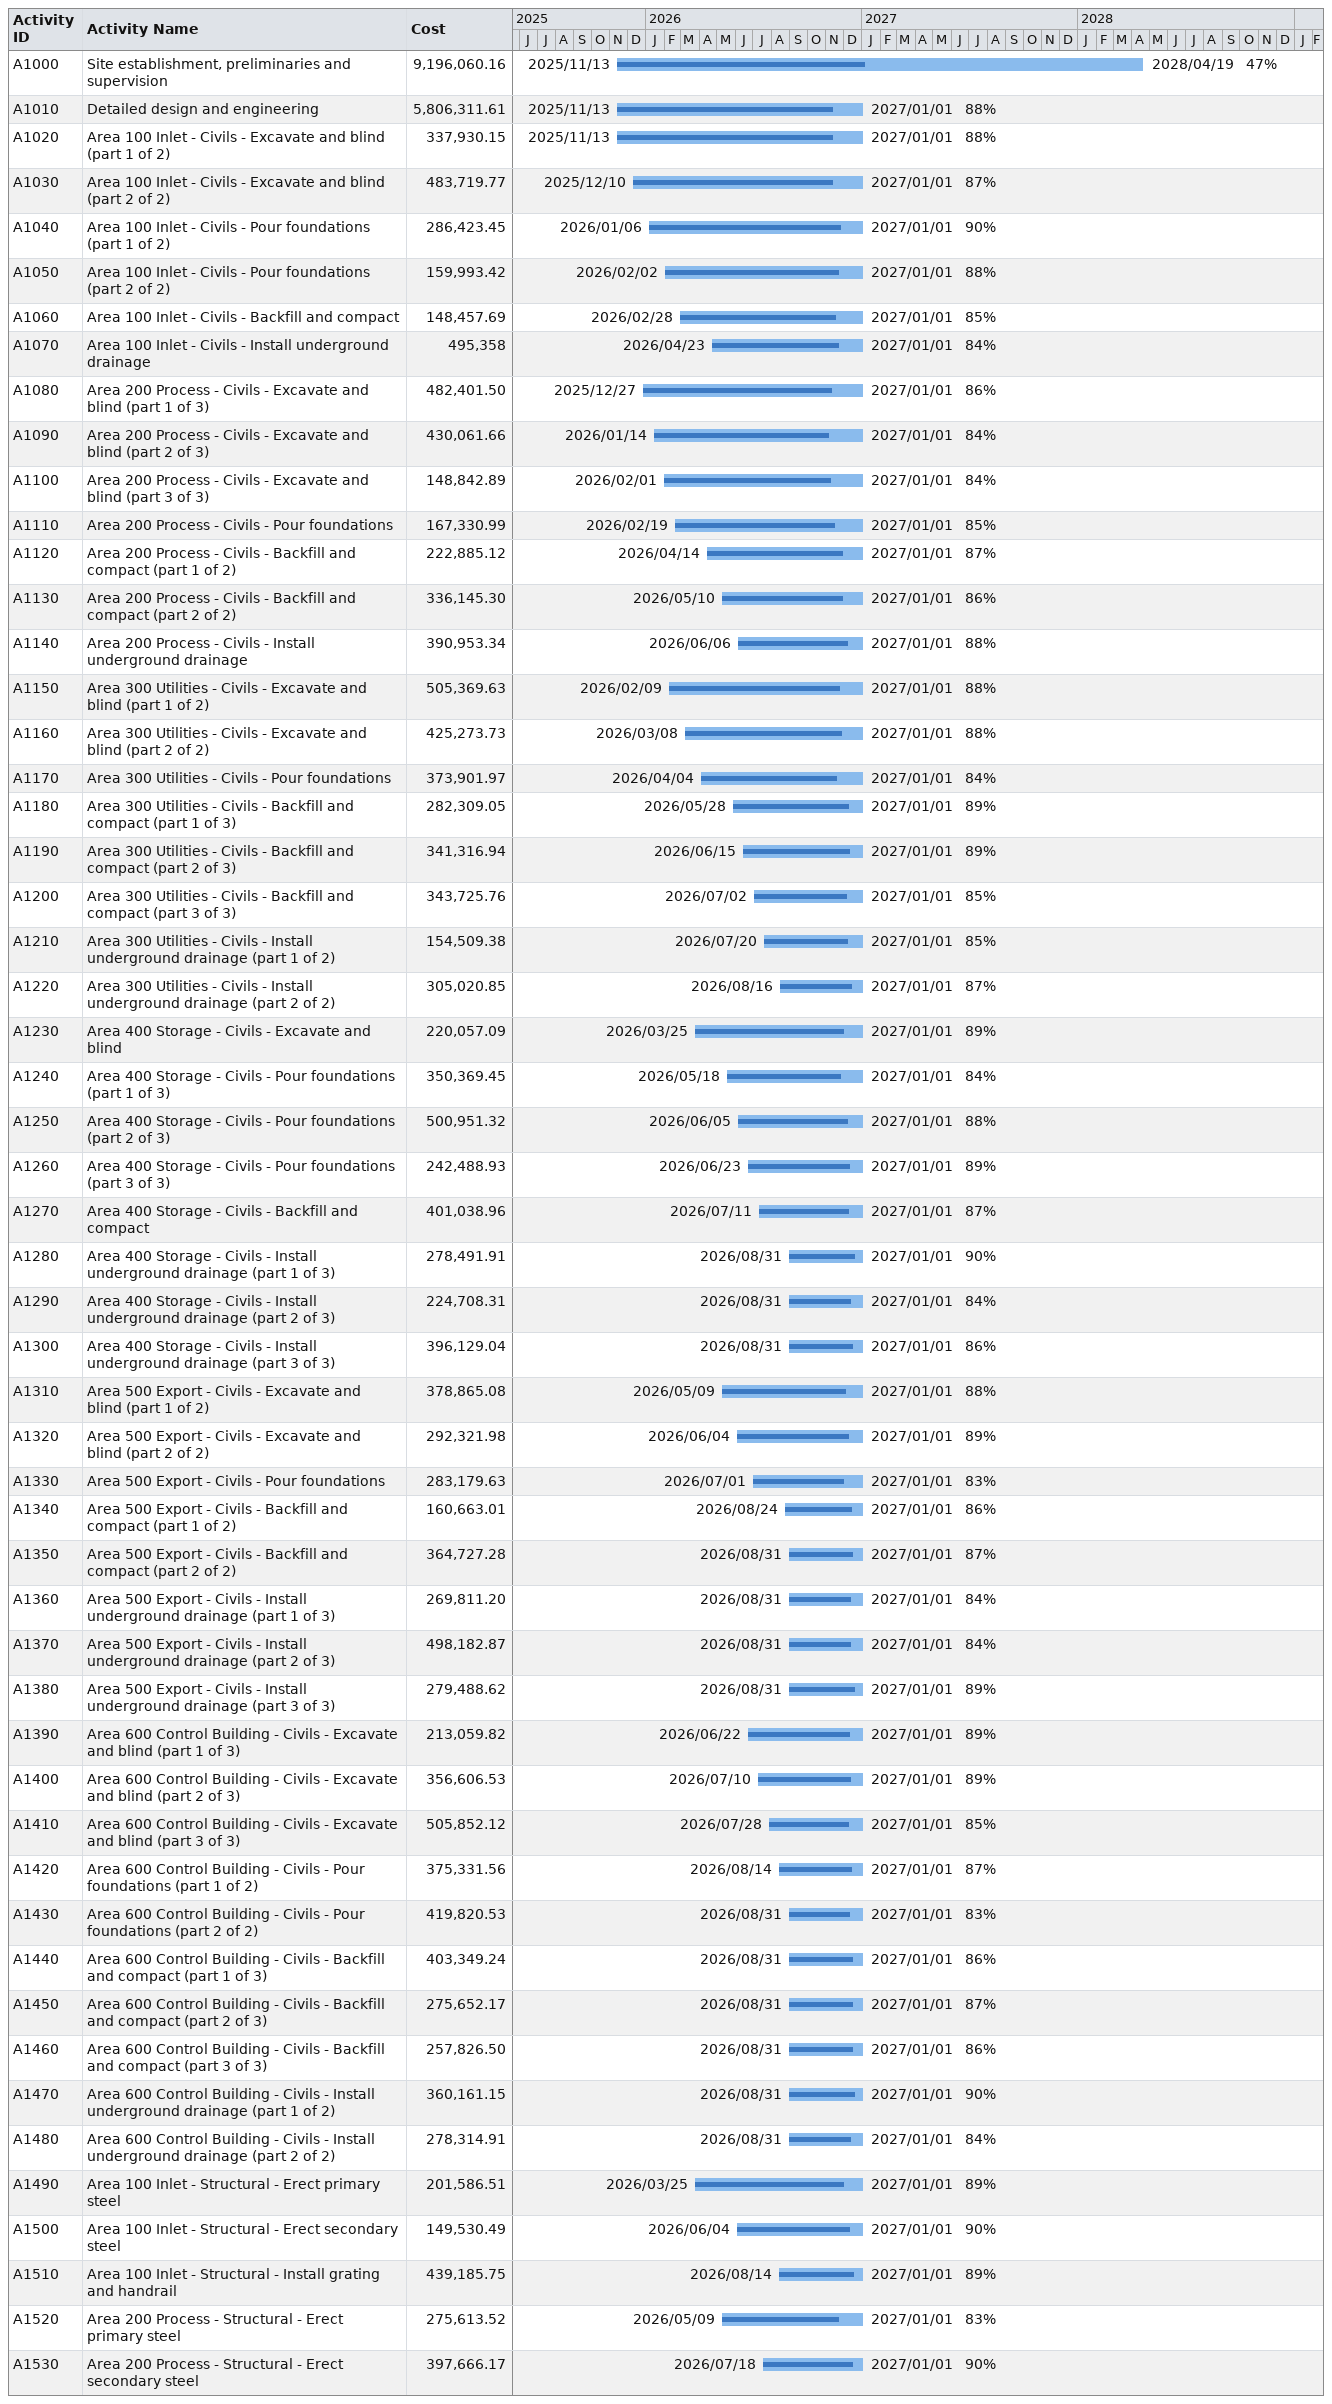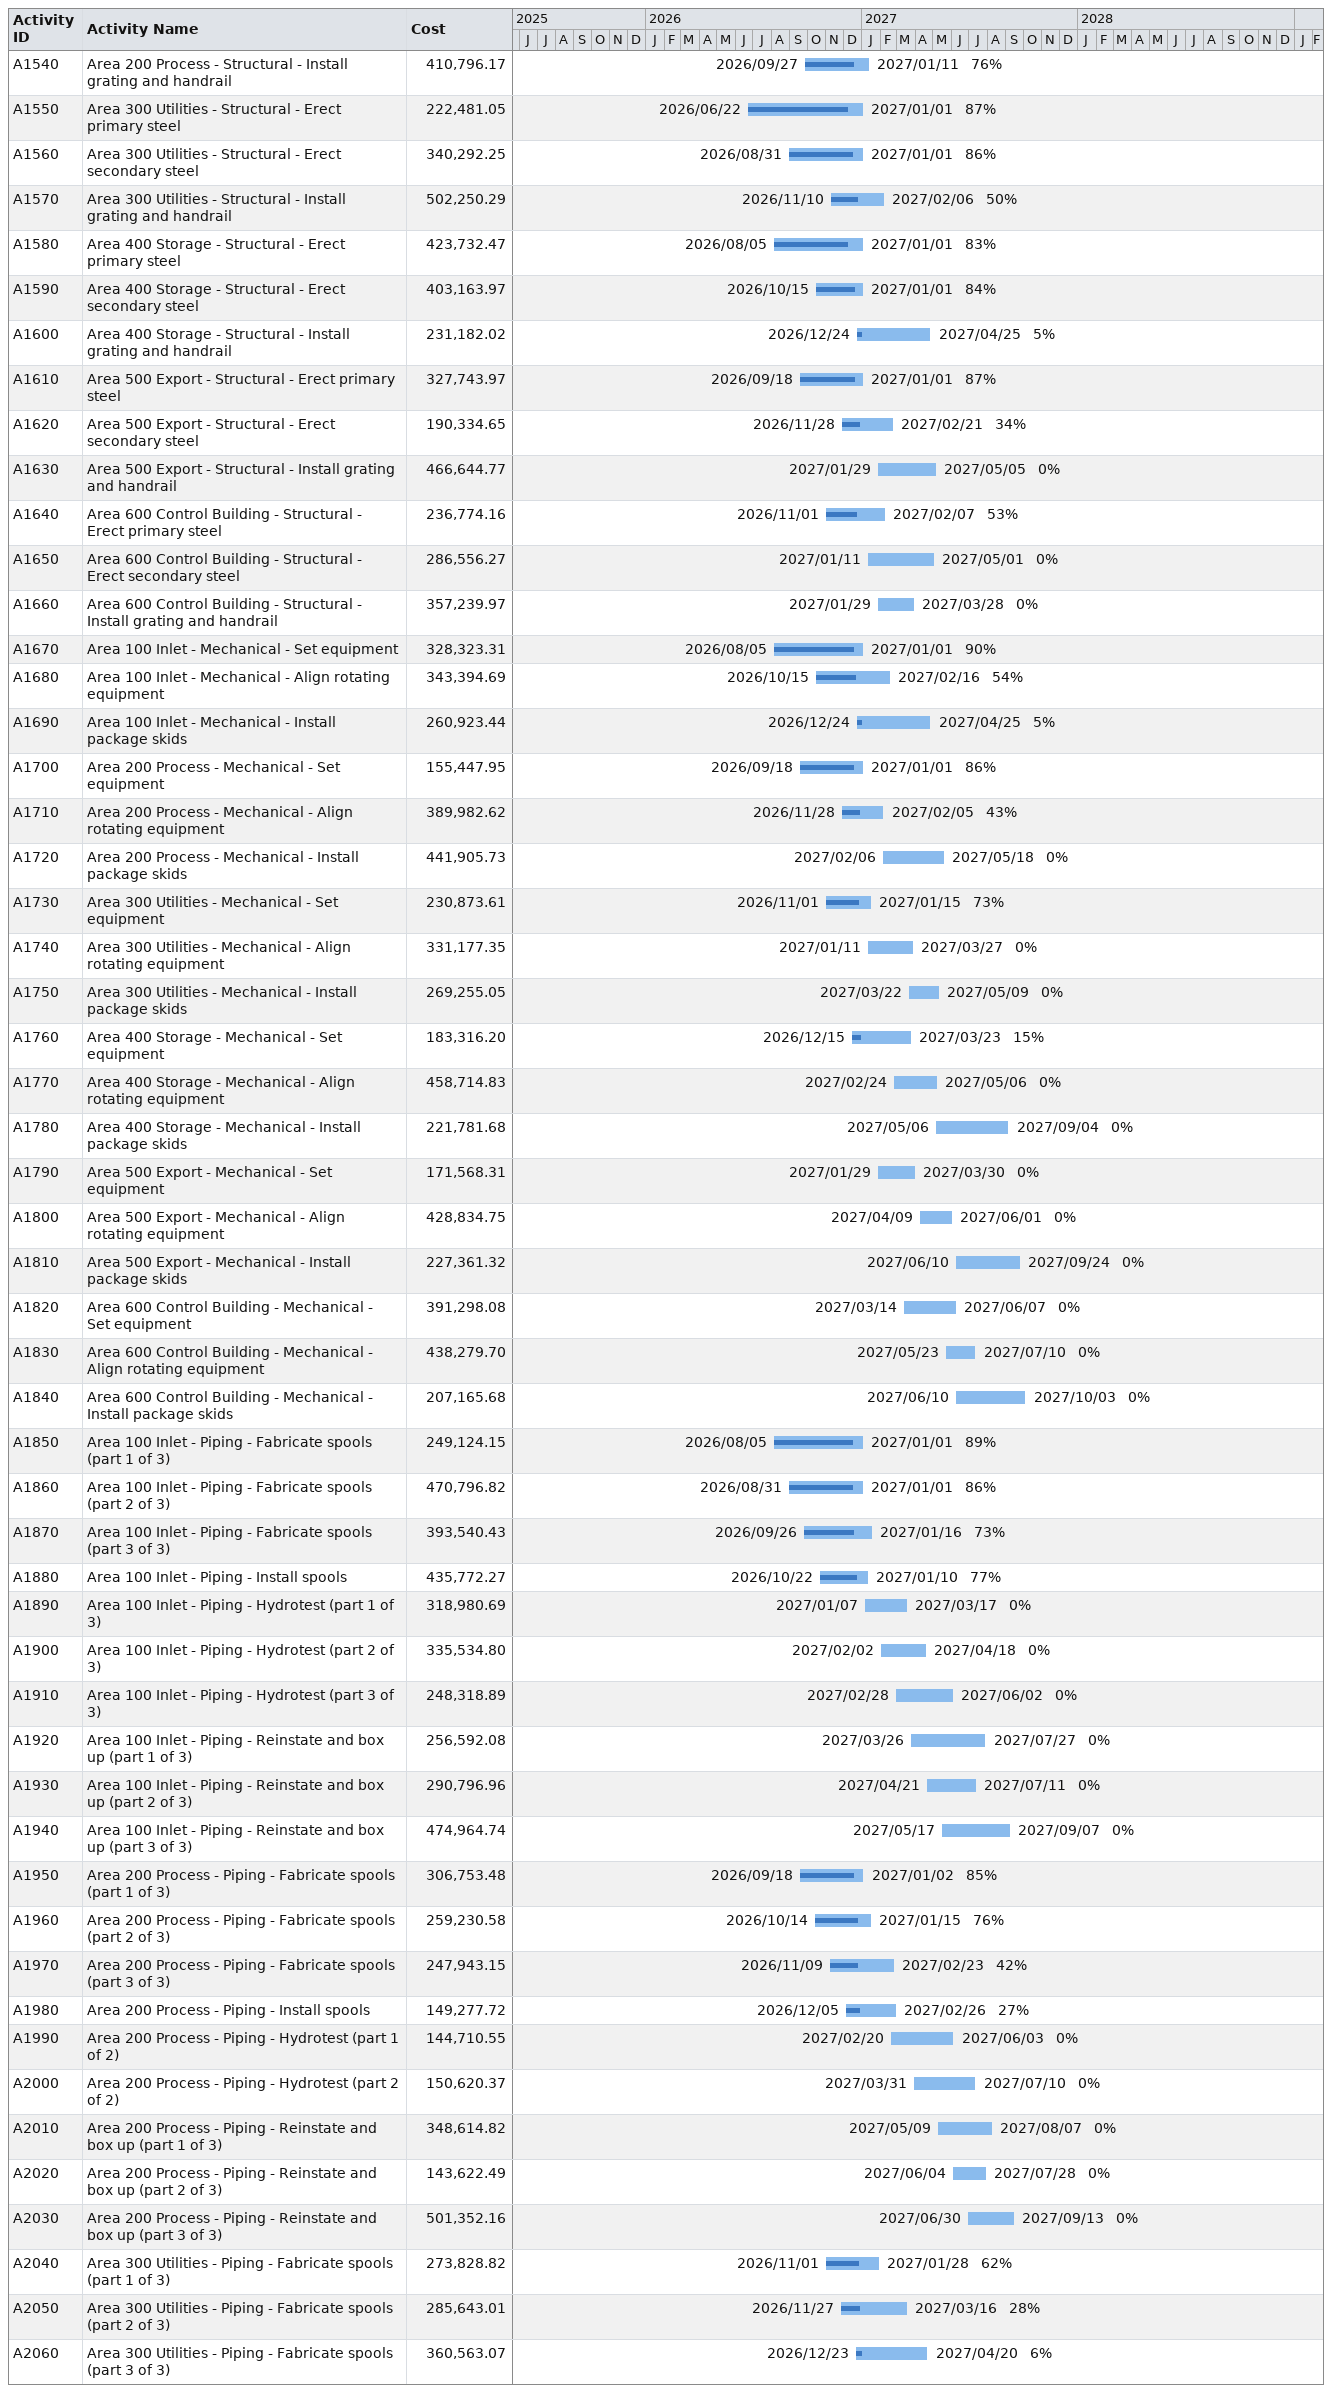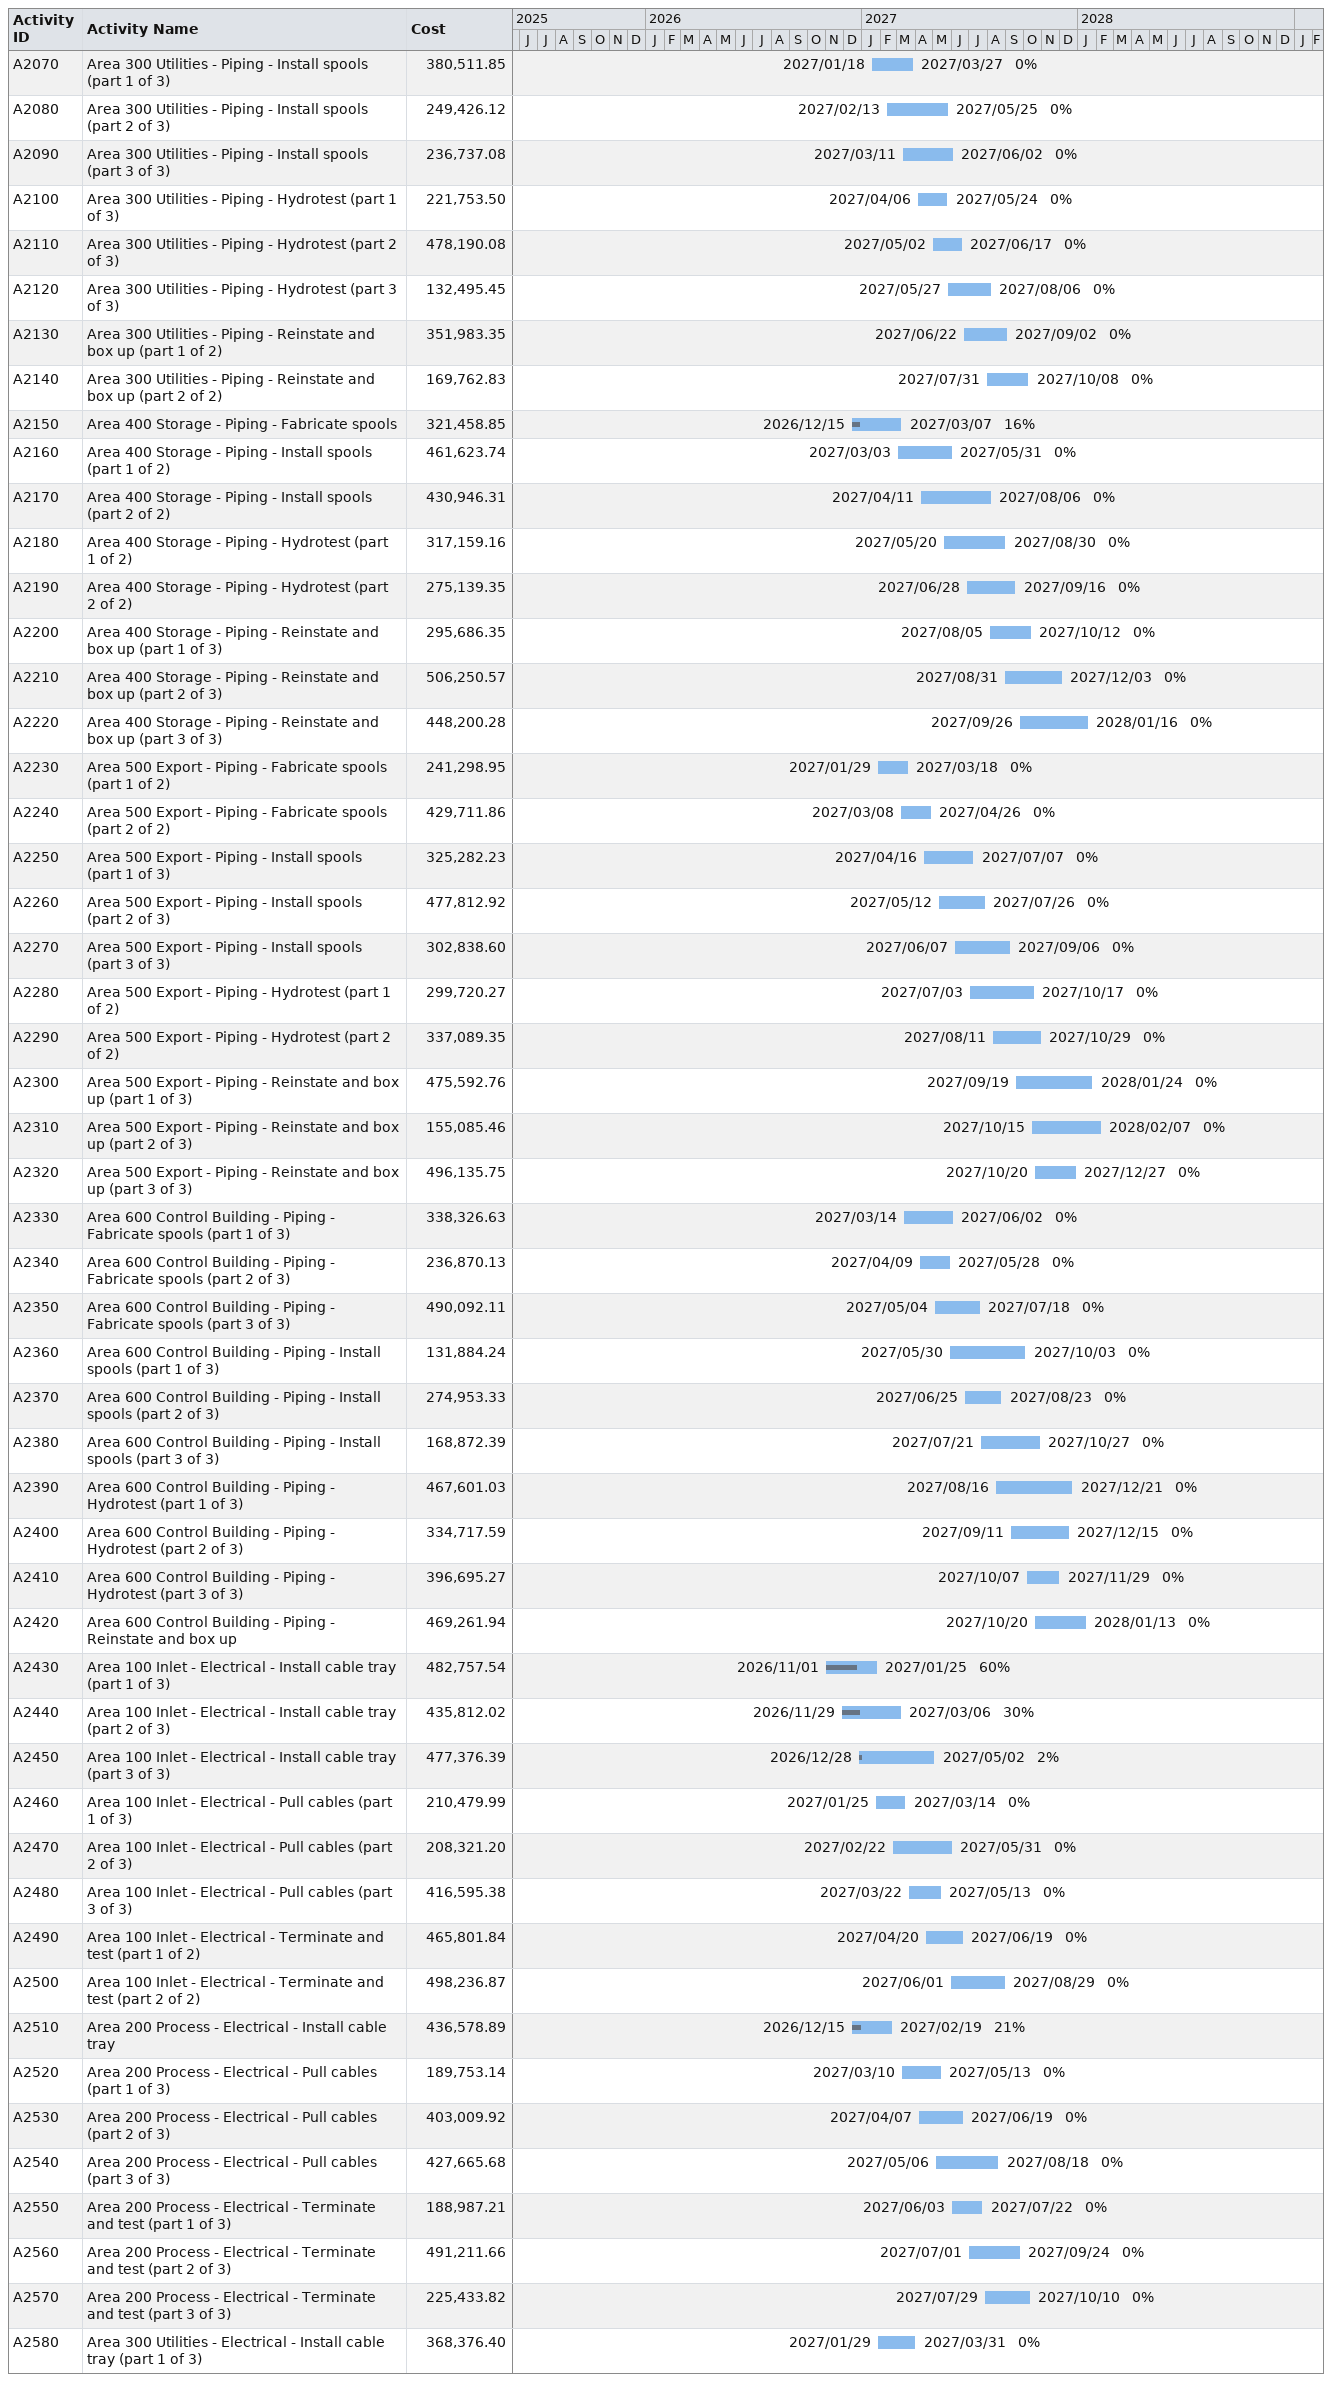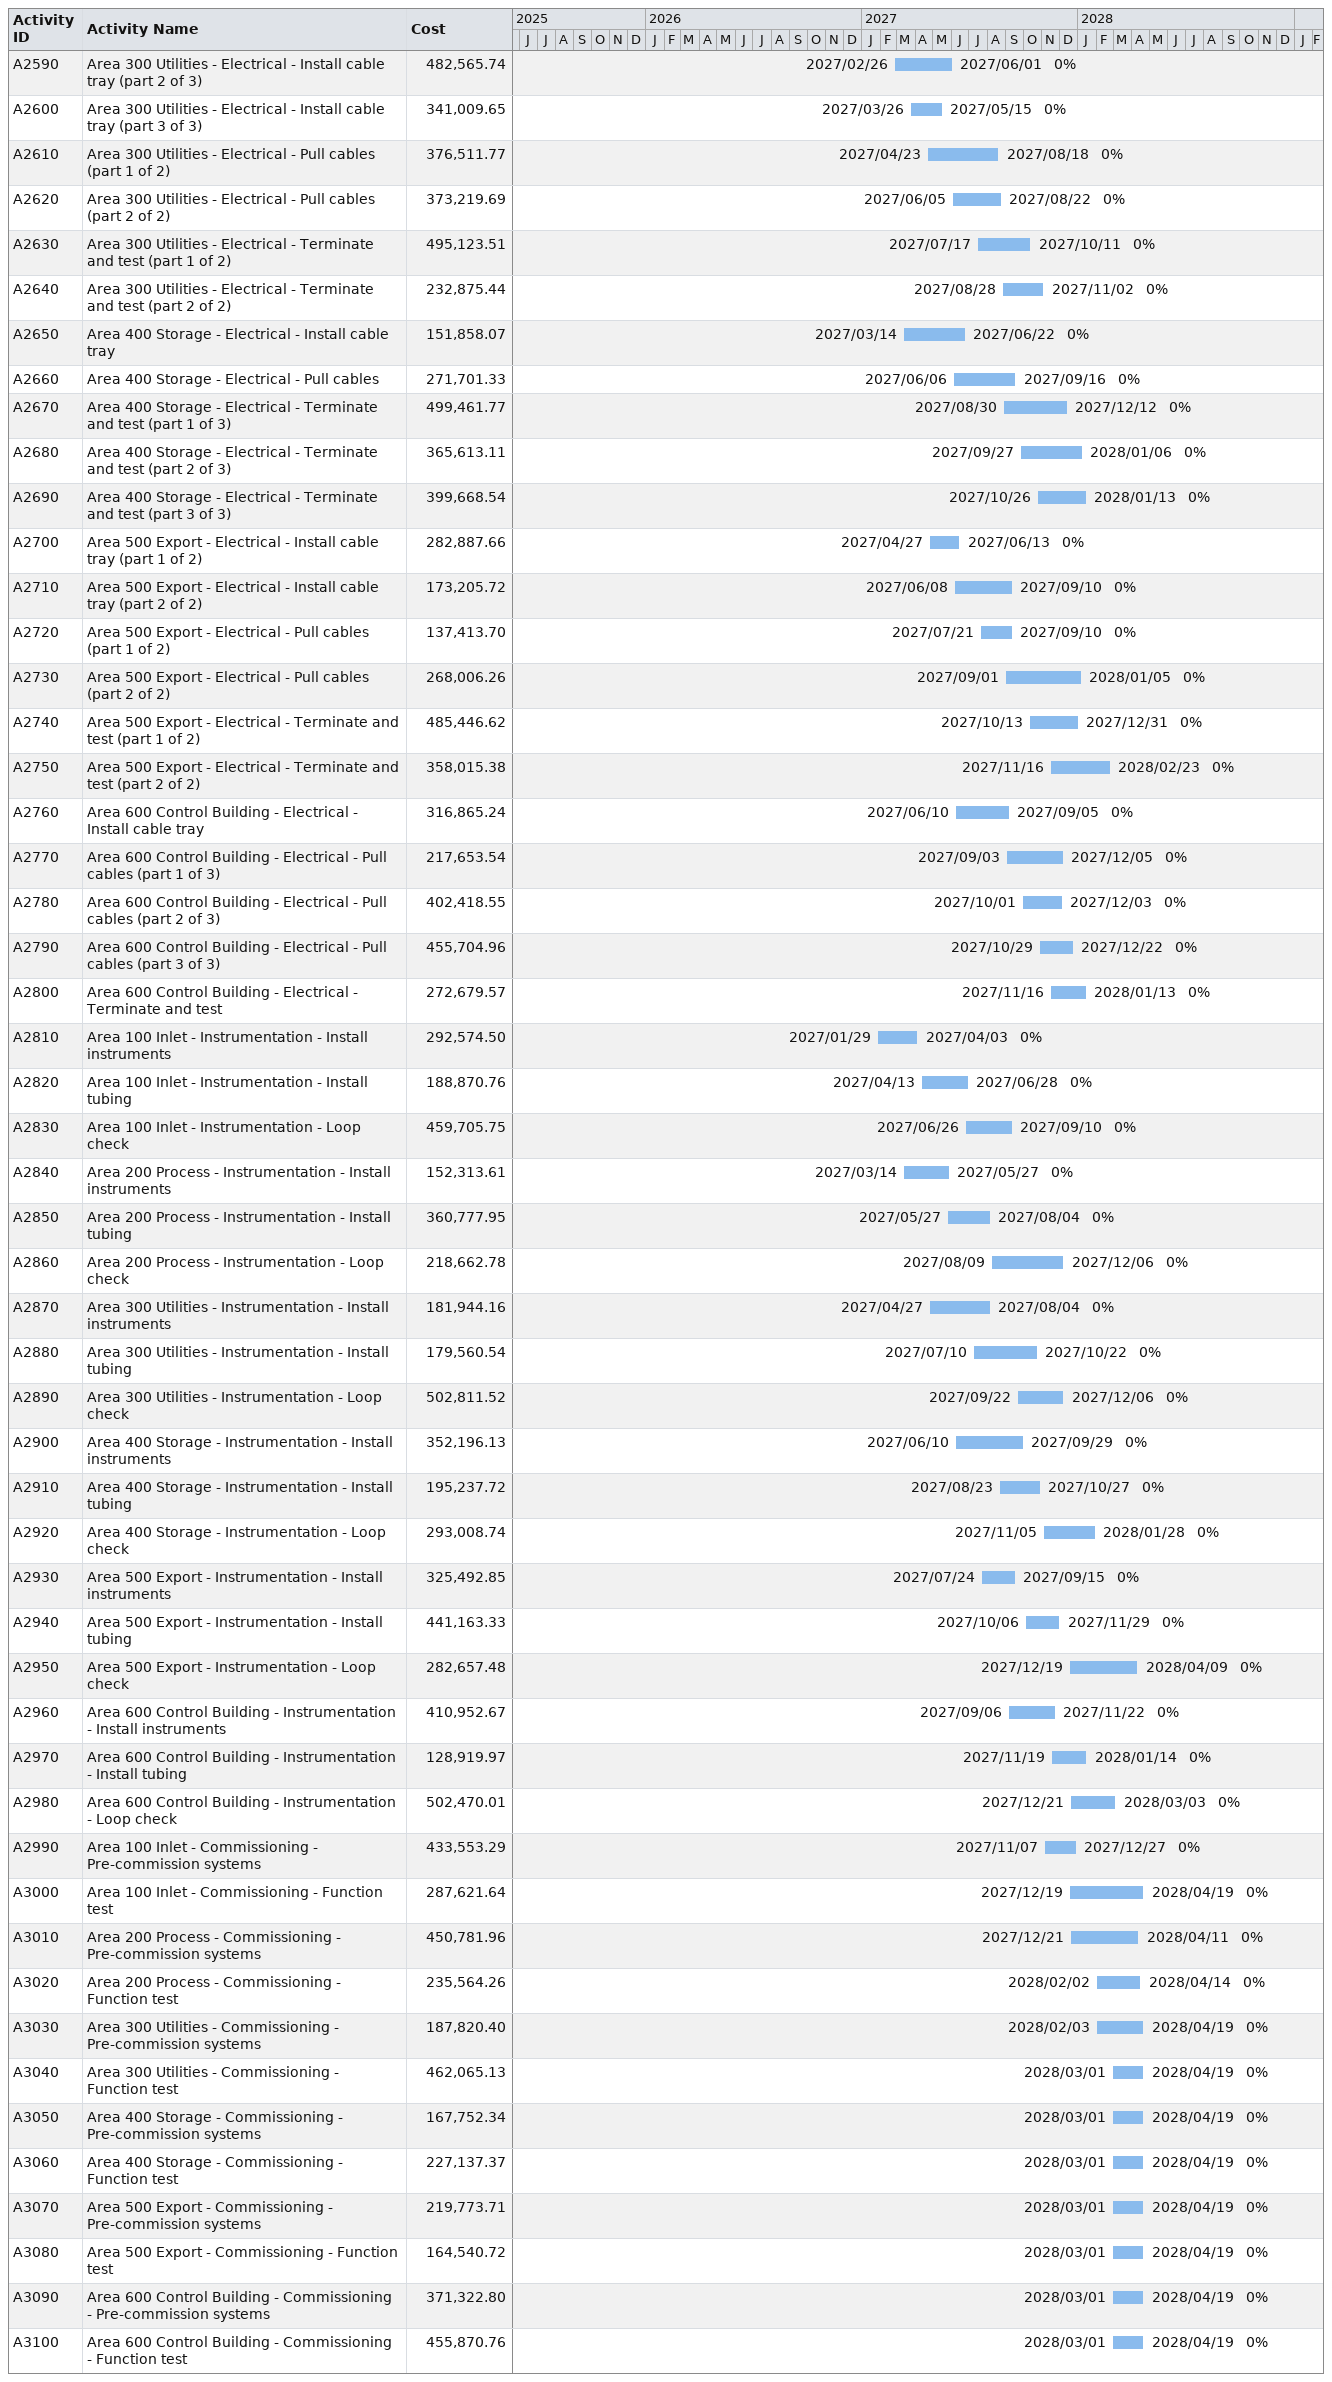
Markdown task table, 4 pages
| ID | Task | Start | Finish | % complete | Cost |
|---|---|---|---|---|---|
| A1000 | Site establishment, preliminaries and supervision | 2025-11-13 | 2028-04-19 | 47 | 9196060.16 |
| A1010 | Detailed design and engineering | 2025-11-13 | 2027-01-01 | 88 | 5806311.61 |
| A1020 | Area 100 Inlet - Civils - Excavate and blind (part 1 of 2) | 2025-11-13 | 2027-01-01 | 88 | 337930.15 |
| A1030 | Area 100 Inlet - Civils - Excavate and blind (part 2 of 2) | 2025-12-10 | 2027-01-01 | 87 | 483719.77 |
| A1040 | Area 100 Inlet - Civils - Pour foundations (part 1 of 2) | 2026-01-06 | 2027-01-01 | 90 | 286423.45 |
| A1050 | Area 100 Inlet - Civils - Pour foundations (part 2 of 2) | 2026-02-02 | 2027-01-01 | 88 | 159993.42 |
| A1060 | Area 100 Inlet - Civils - Backfill and compact | 2026-02-28 | 2027-01-01 | 85 | 148457.69 |
| A1070 | Area 100 Inlet - Civils - Install underground drainage | 2026-04-23 | 2027-01-01 | 84 | 495358 |
| A1080 | Area 200 Process - Civils - Excavate and blind (part 1 of 3) | 2025-12-27 | 2027-01-01 | 86 | 482401.50 |
| A1090 | Area 200 Process - Civils - Excavate and blind (part 2 of 3) | 2026-01-14 | 2027-01-01 | 84 | 430061.66 |
| A1100 | Area 200 Process - Civils - Excavate and blind (part 3 of 3) | 2026-02-01 | 2027-01-01 | 84 | 148842.89 |
| A1110 | Area 200 Process - Civils - Pour foundations | 2026-02-19 | 2027-01-01 | 85 | 167330.99 |
| A1120 | Area 200 Process - Civils - Backfill and compact (part 1 of 2) | 2026-04-14 | 2027-01-01 | 87 | 222885.12 |
| A1130 | Area 200 Process - Civils - Backfill and compact (part 2 of 2) | 2026-05-10 | 2027-01-01 | 86 | 336145.30 |
| A1140 | Area 200 Process - Civils - Install underground drainage | 2026-06-06 | 2027-01-01 | 88 | 390953.34 |
| A1150 | Area 300 Utilities - Civils - Excavate and blind (part 1 of 2) | 2026-02-09 | 2027-01-01 | 88 | 505369.63 |
| A1160 | Area 300 Utilities - Civils - Excavate and blind (part 2 of 2) | 2026-03-08 | 2027-01-01 | 88 | 425273.73 |
| A1170 | Area 300 Utilities - Civils - Pour foundations | 2026-04-04 | 2027-01-01 | 84 | 373901.97 |
| A1180 | Area 300 Utilities - Civils - Backfill and compact (part 1 of 3) | 2026-05-28 | 2027-01-01 | 89 | 282309.05 |
| A1190 | Area 300 Utilities - Civils - Backfill and compact (part 2 of 3) | 2026-06-15 | 2027-01-01 | 89 | 341316.94 |
| A1200 | Area 300 Utilities - Civils - Backfill and compact (part 3 of 3) | 2026-07-02 | 2027-01-01 | 85 | 343725.76 |
| A1210 | Area 300 Utilities - Civils - Install underground drainage (part 1 of 2) | 2026-07-20 | 2027-01-01 | 85 | 154509.38 |
| A1220 | Area 300 Utilities - Civils - Install underground drainage (part 2 of 2) | 2026-08-16 | 2027-01-01 | 87 | 305020.85 |
| A1230 | Area 400 Storage - Civils - Excavate and blind | 2026-03-25 | 2027-01-01 | 89 | 220057.09 |
| A1240 | Area 400 Storage - Civils - Pour foundations (part 1 of 3) | 2026-05-18 | 2027-01-01 | 84 | 350369.45 |
| A1250 | Area 400 Storage - Civils - Pour foundations (part 2 of 3) | 2026-06-05 | 2027-01-01 | 88 | 500951.32 |
| A1260 | Area 400 Storage - Civils - Pour foundations (part 3 of 3) | 2026-06-23 | 2027-01-01 | 89 | 242488.93 |
| A1270 | Area 400 Storage - Civils - Backfill and compact | 2026-07-11 | 2027-01-01 | 87 | 401038.96 |
| A1280 | Area 400 Storage - Civils - Install underground drainage (part 1 of 3) | 2026-08-31 | 2027-01-01 | 90 | 278491.91 |
| A1290 | Area 400 Storage - Civils - Install underground drainage (part 2 of 3) | 2026-08-31 | 2027-01-01 | 84 | 224708.31 |
| A1300 | Area 400 Storage - Civils - Install underground drainage (part 3 of 3) | 2026-08-31 | 2027-01-01 | 86 | 396129.04 |
| A1310 | Area 500 Export - Civils - Excavate and blind (part 1 of 2) | 2026-05-09 | 2027-01-01 | 88 | 378865.08 |
| A1320 | Area 500 Export - Civils - Excavate and blind (part 2 of 2) | 2026-06-04 | 2027-01-01 | 89 | 292321.98 |
| A1330 | Area 500 Export - Civils - Pour foundations | 2026-07-01 | 2027-01-01 | 83 | 283179.63 |
| A1340 | Area 500 Export - Civils - Backfill and compact (part 1 of 2) | 2026-08-24 | 2027-01-01 | 86 | 160663.01 |
| A1350 | Area 500 Export - Civils - Backfill and compact (part 2 of 2) | 2026-08-31 | 2027-01-01 | 87 | 364727.28 |
| A1360 | Area 500 Export - Civils - Install underground drainage (part 1 of 3) | 2026-08-31 | 2027-01-01 | 84 | 269811.20 |
| A1370 | Area 500 Export - Civils - Install underground drainage (part 2 of 3) | 2026-08-31 | 2027-01-01 | 84 | 498182.87 |
| A1380 | Area 500 Export - Civils - Install underground drainage (part 3 of 3) | 2026-08-31 | 2027-01-01 | 89 | 279488.62 |
| A1390 | Area 600 Control Building - Civils - Excavate and blind (part 1 of 3) | 2026-06-22 | 2027-01-01 | 89 | 213059.82 |
| A1400 | Area 600 Control Building - Civils - Excavate and blind (part 2 of 3) | 2026-07-10 | 2027-01-01 | 89 | 356606.53 |
| A1410 | Area 600 Control Building - Civils - Excavate and blind (part 3 of 3) | 2026-07-28 | 2027-01-01 | 85 | 505852.12 |
| A1420 | Area 600 Control Building - Civils - Pour foundations (part 1 of 2) | 2026-08-14 | 2027-01-01 | 87 | 375331.56 |
| A1430 | Area 600 Control Building - Civils - Pour foundations (part 2 of 2) | 2026-08-31 | 2027-01-01 | 83 | 419820.53 |
| A1440 | Area 600 Control Building - Civils - Backfill and compact (part 1 of 3) | 2026-08-31 | 2027-01-01 | 86 | 403349.24 |
| A1450 | Area 600 Control Building - Civils - Backfill and compact (part 2 of 3) | 2026-08-31 | 2027-01-01 | 87 | 275652.17 |
| A1460 | Area 600 Control Building - Civils - Backfill and compact (part 3 of 3) | 2026-08-31 | 2027-01-01 | 86 | 257826.50 |
| A1470 | Area 600 Control Building - Civils - Install underground drainage (part 1 of 2) | 2026-08-31 | 2027-01-01 | 90 | 360161.15 |
| A1480 | Area 600 Control Building - Civils - Install underground drainage (part 2 of 2) | 2026-08-31 | 2027-01-01 | 84 | 278314.91 |
| A1490 | Area 100 Inlet - Structural - Erect primary steel | 2026-03-25 | 2027-01-01 | 89 | 201586.51 |
| A1500 | Area 100 Inlet - Structural - Erect secondary steel | 2026-06-04 | 2027-01-01 | 90 | 149530.49 |
| A1510 | Area 100 Inlet - Structural - Install grating and handrail | 2026-08-14 | 2027-01-01 | 89 | 439185.75 |
| A1520 | Area 200 Process - Structural - Erect primary steel | 2026-05-09 | 2027-01-01 | 83 | 275613.52 |
| A1530 | Area 200 Process - Structural - Erect secondary steel | 2026-07-18 | 2027-01-01 | 90 | 397666.17 |
| A1540 | Area 200 Process - Structural - Install grating and handrail | 2026-09-27 | 2027-01-11 | 76 | 410796.17 |
| A1550 | Area 300 Utilities - Structural - Erect primary steel | 2026-06-22 | 2027-01-01 | 87 | 222481.05 |
| A1560 | Area 300 Utilities - Structural - Erect secondary steel | 2026-08-31 | 2027-01-01 | 86 | 340292.25 |
| A1570 | Area 300 Utilities - Structural - Install grating and handrail | 2026-11-10 | 2027-02-06 | 50 | 502250.29 |
| A1580 | Area 400 Storage - Structural - Erect primary steel | 2026-08-05 | 2027-01-01 | 83 | 423732.47 |
| A1590 | Area 400 Storage - Structural - Erect secondary steel | 2026-10-15 | 2027-01-01 | 84 | 403163.97 |
| A1600 | Area 400 Storage - Structural - Install grating and handrail | 2026-12-24 | 2027-04-25 | 5 | 231182.02 |
| A1610 | Area 500 Export - Structural - Erect primary steel | 2026-09-18 | 2027-01-01 | 87 | 327743.97 |
| A1620 | Area 500 Export - Structural - Erect secondary steel | 2026-11-28 | 2027-02-21 | 34 | 190334.65 |
| A1630 | Area 500 Export - Structural - Install grating and handrail | 2027-01-29 | 2027-05-05 | 0 | 466644.77 |
| A1640 | Area 600 Control Building - Structural - Erect primary steel | 2026-11-01 | 2027-02-07 | 53 | 236774.16 |
| A1650 | Area 600 Control Building - Structural - Erect secondary steel | 2027-01-11 | 2027-05-01 | 0 | 286556.27 |
| A1660 | Area 600 Control Building - Structural - Install grating and handrail | 2027-01-29 | 2027-03-28 | 0 | 357239.97 |
| A1670 | Area 100 Inlet - Mechanical - Set equipment | 2026-08-05 | 2027-01-01 | 90 | 328323.31 |
| A1680 | Area 100 Inlet - Mechanical - Align rotating equipment | 2026-10-15 | 2027-02-16 | 54 | 343394.69 |
| A1690 | Area 100 Inlet - Mechanical - Install package skids | 2026-12-24 | 2027-04-25 | 5 | 260923.44 |
| A1700 | Area 200 Process - Mechanical - Set equipment | 2026-09-18 | 2027-01-01 | 86 | 155447.95 |
| A1710 | Area 200 Process - Mechanical - Align rotating equipment | 2026-11-28 | 2027-02-05 | 43 | 389982.62 |
| A1720 | Area 200 Process - Mechanical - Install package skids | 2027-02-06 | 2027-05-18 | 0 | 441905.73 |
| A1730 | Area 300 Utilities - Mechanical - Set equipment | 2026-11-01 | 2027-01-15 | 73 | 230873.61 |
| A1740 | Area 300 Utilities - Mechanical - Align rotating equipment | 2027-01-11 | 2027-03-27 | 0 | 331177.35 |
| A1750 | Area 300 Utilities - Mechanical - Install package skids | 2027-03-22 | 2027-05-09 | 0 | 269255.05 |
| A1760 | Area 400 Storage - Mechanical - Set equipment | 2026-12-15 | 2027-03-23 | 15 | 183316.20 |
| A1770 | Area 400 Storage - Mechanical - Align rotating equipment | 2027-02-24 | 2027-05-06 | 0 | 458714.83 |
| A1780 | Area 400 Storage - Mechanical - Install package skids | 2027-05-06 | 2027-09-04 | 0 | 221781.68 |
| A1790 | Area 500 Export - Mechanical - Set equipment | 2027-01-29 | 2027-03-30 | 0 | 171568.31 |
| A1800 | Area 500 Export - Mechanical - Align rotating equipment | 2027-04-09 | 2027-06-01 | 0 | 428834.75 |
| A1810 | Area 500 Export - Mechanical - Install package skids | 2027-06-10 | 2027-09-24 | 0 | 227361.32 |
| A1820 | Area 600 Control Building - Mechanical - Set equipment | 2027-03-14 | 2027-06-07 | 0 | 391298.08 |
| A1830 | Area 600 Control Building - Mechanical - Align rotating equipment | 2027-05-23 | 2027-07-10 | 0 | 438279.70 |
| A1840 | Area 600 Control Building - Mechanical - Install package skids | 2027-06-10 | 2027-10-03 | 0 | 207165.68 |
| A1850 | Area 100 Inlet - Piping - Fabricate spools (part 1 of 3) | 2026-08-05 | 2027-01-01 | 89 | 249124.15 |
| A1860 | Area 100 Inlet - Piping - Fabricate spools (part 2 of 3) | 2026-08-31 | 2027-01-01 | 86 | 470796.82 |
| A1870 | Area 100 Inlet - Piping - Fabricate spools (part 3 of 3) | 2026-09-26 | 2027-01-16 | 73 | 393540.43 |
| A1880 | Area 100 Inlet - Piping - Install spools | 2026-10-22 | 2027-01-10 | 77 | 435772.27 |
| A1890 | Area 100 Inlet - Piping - Hydrotest (part 1 of 3) | 2027-01-07 | 2027-03-17 | 0 | 318980.69 |
| A1900 | Area 100 Inlet - Piping - Hydrotest (part 2 of 3) | 2027-02-02 | 2027-04-18 | 0 | 335534.80 |
| A1910 | Area 100 Inlet - Piping - Hydrotest (part 3 of 3) | 2027-02-28 | 2027-06-02 | 0 | 248318.89 |
| A1920 | Area 100 Inlet - Piping - Reinstate and box up (part 1 of 3) | 2027-03-26 | 2027-07-27 | 0 | 256592.08 |
| A1930 | Area 100 Inlet - Piping - Reinstate and box up (part 2 of 3) | 2027-04-21 | 2027-07-11 | 0 | 290796.96 |
| A1940 | Area 100 Inlet - Piping - Reinstate and box up (part 3 of 3) | 2027-05-17 | 2027-09-07 | 0 | 474964.74 |
| A1950 | Area 200 Process - Piping - Fabricate spools (part 1 of 3) | 2026-09-18 | 2027-01-02 | 85 | 306753.48 |
| A1960 | Area 200 Process - Piping - Fabricate spools (part 2 of 3) | 2026-10-14 | 2027-01-15 | 76 | 259230.58 |
| A1970 | Area 200 Process - Piping - Fabricate spools (part 3 of 3) | 2026-11-09 | 2027-02-23 | 42 | 247943.15 |
| A1980 | Area 200 Process - Piping - Install spools | 2026-12-05 | 2027-02-26 | 27 | 149277.72 |
| A1990 | Area 200 Process - Piping - Hydrotest (part 1 of 2) | 2027-02-20 | 2027-06-03 | 0 | 144710.55 |
| A2000 | Area 200 Process - Piping - Hydrotest (part 2 of 2) | 2027-03-31 | 2027-07-10 | 0 | 150620.37 |
| A2010 | Area 200 Process - Piping - Reinstate and box up (part 1 of 3) | 2027-05-09 | 2027-08-07 | 0 | 348614.82 |
| A2020 | Area 200 Process - Piping - Reinstate and box up (part 2 of 3) | 2027-06-04 | 2027-07-28 | 0 | 143622.49 |
| A2030 | Area 200 Process - Piping - Reinstate and box up (part 3 of 3) | 2027-06-30 | 2027-09-13 | 0 | 501352.16 |
| A2040 | Area 300 Utilities - Piping - Fabricate spools (part 1 of 3) | 2026-11-01 | 2027-01-28 | 62 | 273828.82 |
| A2050 | Area 300 Utilities - Piping - Fabricate spools (part 2 of 3) | 2026-11-27 | 2027-03-16 | 28 | 285643.01 |
| A2060 | Area 300 Utilities - Piping - Fabricate spools (part 3 of 3) | 2026-12-23 | 2027-04-20 | 6 | 360563.07 |
| A2070 | Area 300 Utilities - Piping - Install spools (part 1 of 3) | 2027-01-18 | 2027-03-27 | 0 | 380511.85 |
| A2080 | Area 300 Utilities - Piping - Install spools (part 2 of 3) | 2027-02-13 | 2027-05-25 | 0 | 249426.12 |
| A2090 | Area 300 Utilities - Piping - Install spools (part 3 of 3) | 2027-03-11 | 2027-06-02 | 0 | 236737.08 |
| A2100 | Area 300 Utilities - Piping - Hydrotest (part 1 of 3) | 2027-04-06 | 2027-05-24 | 0 | 221753.50 |
| A2110 | Area 300 Utilities - Piping - Hydrotest (part 2 of 3) | 2027-05-02 | 2027-06-17 | 0 | 478190.08 |
| A2120 | Area 300 Utilities - Piping - Hydrotest (part 3 of 3) | 2027-05-27 | 2027-08-06 | 0 | 132495.45 |
| A2130 | Area 300 Utilities - Piping - Reinstate and box up (part 1 of 2) | 2027-06-22 | 2027-09-02 | 0 | 351983.35 |
| A2140 | Area 300 Utilities - Piping - Reinstate and box up (part 2 of 2) | 2027-07-31 | 2027-10-08 | 0 | 169762.83 |
| A2150 | Area 400 Storage - Piping - Fabricate spools | 2026-12-15 | 2027-03-07 | 16 | 321458.85 |
| A2160 | Area 400 Storage - Piping - Install spools (part 1 of 2) | 2027-03-03 | 2027-05-31 | 0 | 461623.74 |
| A2170 | Area 400 Storage - Piping - Install spools (part 2 of 2) | 2027-04-11 | 2027-08-06 | 0 | 430946.31 |
| A2180 | Area 400 Storage - Piping - Hydrotest (part 1 of 2) | 2027-05-20 | 2027-08-30 | 0 | 317159.16 |
| A2190 | Area 400 Storage - Piping - Hydrotest (part 2 of 2) | 2027-06-28 | 2027-09-16 | 0 | 275139.35 |
| A2200 | Area 400 Storage - Piping - Reinstate and box up (part 1 of 3) | 2027-08-05 | 2027-10-12 | 0 | 295686.35 |
| A2210 | Area 400 Storage - Piping - Reinstate and box up (part 2 of 3) | 2027-08-31 | 2027-12-03 | 0 | 506250.57 |
| A2220 | Area 400 Storage - Piping - Reinstate and box up (part 3 of 3) | 2027-09-26 | 2028-01-16 | 0 | 448200.28 |
| A2230 | Area 500 Export - Piping - Fabricate spools (part 1 of 2) | 2027-01-29 | 2027-03-18 | 0 | 241298.95 |
| A2240 | Area 500 Export - Piping - Fabricate spools (part 2 of 2) | 2027-03-08 | 2027-04-26 | 0 | 429711.86 |
| A2250 | Area 500 Export - Piping - Install spools (part 1 of 3) | 2027-04-16 | 2027-07-07 | 0 | 325282.23 |
| A2260 | Area 500 Export - Piping - Install spools (part 2 of 3) | 2027-05-12 | 2027-07-26 | 0 | 477812.92 |
| A2270 | Area 500 Export - Piping - Install spools (part 3 of 3) | 2027-06-07 | 2027-09-06 | 0 | 302838.60 |
| A2280 | Area 500 Export - Piping - Hydrotest (part 1 of 2) | 2027-07-03 | 2027-10-17 | 0 | 299720.27 |
| A2290 | Area 500 Export - Piping - Hydrotest (part 2 of 2) | 2027-08-11 | 2027-10-29 | 0 | 337089.35 |
| A2300 | Area 500 Export - Piping - Reinstate and box up (part 1 of 3) | 2027-09-19 | 2028-01-24 | 0 | 475592.76 |
| A2310 | Area 500 Export - Piping - Reinstate and box up (part 2 of 3) | 2027-10-15 | 2028-02-07 | 0 | 155085.46 |
| A2320 | Area 500 Export - Piping - Reinstate and box up (part 3 of 3) | 2027-10-20 | 2027-12-27 | 0 | 496135.75 |
| A2330 | Area 600 Control Building - Piping - Fabricate spools (part 1 of 3) | 2027-03-14 | 2027-06-02 | 0 | 338326.63 |
| A2340 | Area 600 Control Building - Piping - Fabricate spools (part 2 of 3) | 2027-04-09 | 2027-05-28 | 0 | 236870.13 |
| A2350 | Area 600 Control Building - Piping - Fabricate spools (part 3 of 3) | 2027-05-04 | 2027-07-18 | 0 | 490092.11 |
| A2360 | Area 600 Control Building - Piping - Install spools (part 1 of 3) | 2027-05-30 | 2027-10-03 | 0 | 131884.24 |
| A2370 | Area 600 Control Building - Piping - Install spools (part 2 of 3) | 2027-06-25 | 2027-08-23 | 0 | 274953.33 |
| A2380 | Area 600 Control Building - Piping - Install spools (part 3 of 3) | 2027-07-21 | 2027-10-27 | 0 | 168872.39 |
| A2390 | Area 600 Control Building - Piping - Hydrotest (part 1 of 3) | 2027-08-16 | 2027-12-21 | 0 | 467601.03 |
| A2400 | Area 600 Control Building - Piping - Hydrotest (part 2 of 3) | 2027-09-11 | 2027-12-15 | 0 | 334717.59 |
| A2410 | Area 600 Control Building - Piping - Hydrotest (part 3 of 3) | 2027-10-07 | 2027-11-29 | 0 | 396695.27 |
| A2420 | Area 600 Control Building - Piping - Reinstate and box up | 2027-10-20 | 2028-01-13 | 0 | 469261.94 |
| A2430 | Area 100 Inlet - Electrical - Install cable tray (part 1 of 3) | 2026-11-01 | 2027-01-25 | 60 | 482757.54 |
| A2440 | Area 100 Inlet - Electrical - Install cable tray (part 2 of 3) | 2026-11-29 | 2027-03-06 | 30 | 435812.02 |
| A2450 | Area 100 Inlet - Electrical - Install cable tray (part 3 of 3) | 2026-12-28 | 2027-05-02 | 2 | 477376.39 |
| A2460 | Area 100 Inlet - Electrical - Pull cables (part 1 of 3) | 2027-01-25 | 2027-03-14 | 0 | 210479.99 |
| A2470 | Area 100 Inlet - Electrical - Pull cables (part 2 of 3) | 2027-02-22 | 2027-05-31 | 0 | 208321.20 |
| A2480 | Area 100 Inlet - Electrical - Pull cables (part 3 of 3) | 2027-03-22 | 2027-05-13 | 0 | 416595.38 |
| A2490 | Area 100 Inlet - Electrical - Terminate and test (part 1 of 2) | 2027-04-20 | 2027-06-19 | 0 | 465801.84 |
| A2500 | Area 100 Inlet - Electrical - Terminate and test (part 2 of 2) | 2027-06-01 | 2027-08-29 | 0 | 498236.87 |
| A2510 | Area 200 Process - Electrical - Install cable tray | 2026-12-15 | 2027-02-19 | 21 | 436578.89 |
| A2520 | Area 200 Process - Electrical - Pull cables (part 1 of 3) | 2027-03-10 | 2027-05-13 | 0 | 189753.14 |
| A2530 | Area 200 Process - Electrical - Pull cables (part 2 of 3) | 2027-04-07 | 2027-06-19 | 0 | 403009.92 |
| A2540 | Area 200 Process - Electrical - Pull cables (part 3 of 3) | 2027-05-06 | 2027-08-18 | 0 | 427665.68 |
| A2550 | Area 200 Process - Electrical - Terminate and test (part 1 of 3) | 2027-06-03 | 2027-07-22 | 0 | 188987.21 |
| A2560 | Area 200 Process - Electrical - Terminate and test (part 2 of 3) | 2027-07-01 | 2027-09-24 | 0 | 491211.66 |
| A2570 | Area 200 Process - Electrical - Terminate and test (part 3 of 3) | 2027-07-29 | 2027-10-10 | 0 | 225433.82 |
| A2580 | Area 300 Utilities - Electrical - Install cable tray (part 1 of 3) | 2027-01-29 | 2027-03-31 | 0 | 368376.40 |
| A2590 | Area 300 Utilities - Electrical - Install cable tray (part 2 of 3) | 2027-02-26 | 2027-06-01 | 0 | 482565.74 |
| A2600 | Area 300 Utilities - Electrical - Install cable tray (part 3 of 3) | 2027-03-26 | 2027-05-15 | 0 | 341009.65 |
| A2610 | Area 300 Utilities - Electrical - Pull cables (part 1 of 2) | 2027-04-23 | 2027-08-18 | 0 | 376511.77 |
| A2620 | Area 300 Utilities - Electrical - Pull cables (part 2 of 2) | 2027-06-05 | 2027-08-22 | 0 | 373219.69 |
| A2630 | Area 300 Utilities - Electrical - Terminate and test (part 1 of 2) | 2027-07-17 | 2027-10-11 | 0 | 495123.51 |
| A2640 | Area 300 Utilities - Electrical - Terminate and test (part 2 of 2) | 2027-08-28 | 2027-11-02 | 0 | 232875.44 |
| A2650 | Area 400 Storage - Electrical - Install cable tray | 2027-03-14 | 2027-06-22 | 0 | 151858.07 |
| A2660 | Area 400 Storage - Electrical - Pull cables | 2027-06-06 | 2027-09-16 | 0 | 271701.33 |
| A2670 | Area 400 Storage - Electrical - Terminate and test (part 1 of 3) | 2027-08-30 | 2027-12-12 | 0 | 499461.77 |
| A2680 | Area 400 Storage - Electrical - Terminate and test (part 2 of 3) | 2027-09-27 | 2028-01-06 | 0 | 365613.11 |
| A2690 | Area 400 Storage - Electrical - Terminate and test (part 3 of 3) | 2027-10-26 | 2028-01-13 | 0 | 399668.54 |
| A2700 | Area 500 Export - Electrical - Install cable tray (part 1 of 2) | 2027-04-27 | 2027-06-13 | 0 | 282887.66 |
| A2710 | Area 500 Export - Electrical - Install cable tray (part 2 of 2) | 2027-06-08 | 2027-09-10 | 0 | 173205.72 |
| A2720 | Area 500 Export - Electrical - Pull cables (part 1 of 2) | 2027-07-21 | 2027-09-10 | 0 | 137413.70 |
| A2730 | Area 500 Export - Electrical - Pull cables (part 2 of 2) | 2027-09-01 | 2028-01-05 | 0 | 268006.26 |
| A2740 | Area 500 Export - Electrical - Terminate and test (part 1 of 2) | 2027-10-13 | 2027-12-31 | 0 | 485446.62 |
| A2750 | Area 500 Export - Electrical - Terminate and test (part 2 of 2) | 2027-11-16 | 2028-02-23 | 0 | 358015.38 |
| A2760 | Area 600 Control Building - Electrical - Install cable tray | 2027-06-10 | 2027-09-05 | 0 | 316865.24 |
| A2770 | Area 600 Control Building - Electrical - Pull cables (part 1 of 3) | 2027-09-03 | 2027-12-05 | 0 | 217653.54 |
| A2780 | Area 600 Control Building - Electrical - Pull cables (part 2 of 3) | 2027-10-01 | 2027-12-03 | 0 | 402418.55 |
| A2790 | Area 600 Control Building - Electrical - Pull cables (part 3 of 3) | 2027-10-29 | 2027-12-22 | 0 | 455704.96 |
| A2800 | Area 600 Control Building - Electrical - Terminate and test | 2027-11-16 | 2028-01-13 | 0 | 272679.57 |
| A2810 | Area 100 Inlet - Instrumentation - Install instruments | 2027-01-29 | 2027-04-03 | 0 | 292574.50 |
| A2820 | Area 100 Inlet - Instrumentation - Install tubing | 2027-04-13 | 2027-06-28 | 0 | 188870.76 |
| A2830 | Area 100 Inlet - Instrumentation - Loop check | 2027-06-26 | 2027-09-10 | 0 | 459705.75 |
| A2840 | Area 200 Process - Instrumentation - Install instruments | 2027-03-14 | 2027-05-27 | 0 | 152313.61 |
| A2850 | Area 200 Process - Instrumentation - Install tubing | 2027-05-27 | 2027-08-04 | 0 | 360777.95 |
| A2860 | Area 200 Process - Instrumentation - Loop check | 2027-08-09 | 2027-12-06 | 0 | 218662.78 |
| A2870 | Area 300 Utilities - Instrumentation - Install instruments | 2027-04-27 | 2027-08-04 | 0 | 181944.16 |
| A2880 | Area 300 Utilities - Instrumentation - Install tubing | 2027-07-10 | 2027-10-22 | 0 | 179560.54 |
| A2890 | Area 300 Utilities - Instrumentation - Loop check | 2027-09-22 | 2027-12-06 | 0 | 502811.52 |
| A2900 | Area 400 Storage - Instrumentation - Install instruments | 2027-06-10 | 2027-09-29 | 0 | 352196.13 |
| A2910 | Area 400 Storage - Instrumentation - Install tubing | 2027-08-23 | 2027-10-27 | 0 | 195237.72 |
| A2920 | Area 400 Storage - Instrumentation - Loop check | 2027-11-05 | 2028-01-28 | 0 | 293008.74 |
| A2930 | Area 500 Export - Instrumentation - Install instruments | 2027-07-24 | 2027-09-15 | 0 | 325492.85 |
| A2940 | Area 500 Export - Instrumentation - Install tubing | 2027-10-06 | 2027-11-29 | 0 | 441163.33 |
| A2950 | Area 500 Export - Instrumentation - Loop check | 2027-12-19 | 2028-04-09 | 0 | 282657.48 |
| A2960 | Area 600 Control Building - Instrumentation - Install instruments | 2027-09-06 | 2027-11-22 | 0 | 410952.67 |
| A2970 | Area 600 Control Building - Instrumentation - Install tubing | 2027-11-19 | 2028-01-14 | 0 | 128919.97 |
| A2980 | Area 600 Control Building - Instrumentation - Loop check | 2027-12-21 | 2028-03-03 | 0 | 502470.01 |
| A2990 | Area 100 Inlet - Commissioning - Pre-commission systems | 2027-11-07 | 2027-12-27 | 0 | 433553.29 |
| A3000 | Area 100 Inlet - Commissioning - Function test | 2027-12-19 | 2028-04-19 | 0 | 287621.64 |
| A3010 | Area 200 Process - Commissioning - Pre-commission systems | 2027-12-21 | 2028-04-11 | 0 | 450781.96 |
| A3020 | Area 200 Process - Commissioning - Function test | 2028-02-02 | 2028-04-14 | 0 | 235564.26 |
| A3030 | Area 300 Utilities - Commissioning - Pre-commission systems | 2028-02-03 | 2028-04-19 | 0 | 187820.40 |
| A3040 | Area 300 Utilities - Commissioning - Function test | 2028-03-01 | 2028-04-19 | 0 | 462065.13 |
| A3050 | Area 400 Storage - Commissioning - Pre-commission systems | 2028-03-01 | 2028-04-19 | 0 | 167752.34 |
| A3060 | Area 400 Storage - Commissioning - Function test | 2028-03-01 | 2028-04-19 | 0 | 227137.37 |
| A3070 | Area 500 Export - Commissioning - Pre-commission systems | 2028-03-01 | 2028-04-19 | 0 | 219773.71 |
| A3080 | Area 500 Export - Commissioning - Function test | 2028-03-01 | 2028-04-19 | 0 | 164540.72 |
| A3090 | Area 600 Control Building - Commissioning - Pre-commission systems | 2028-03-01 | 2028-04-19 | 0 | 371322.80 |
| A3100 | Area 600 Control Building - Commissioning - Function test | 2028-03-01 | 2028-04-19 | 0 | 455870.76 |
